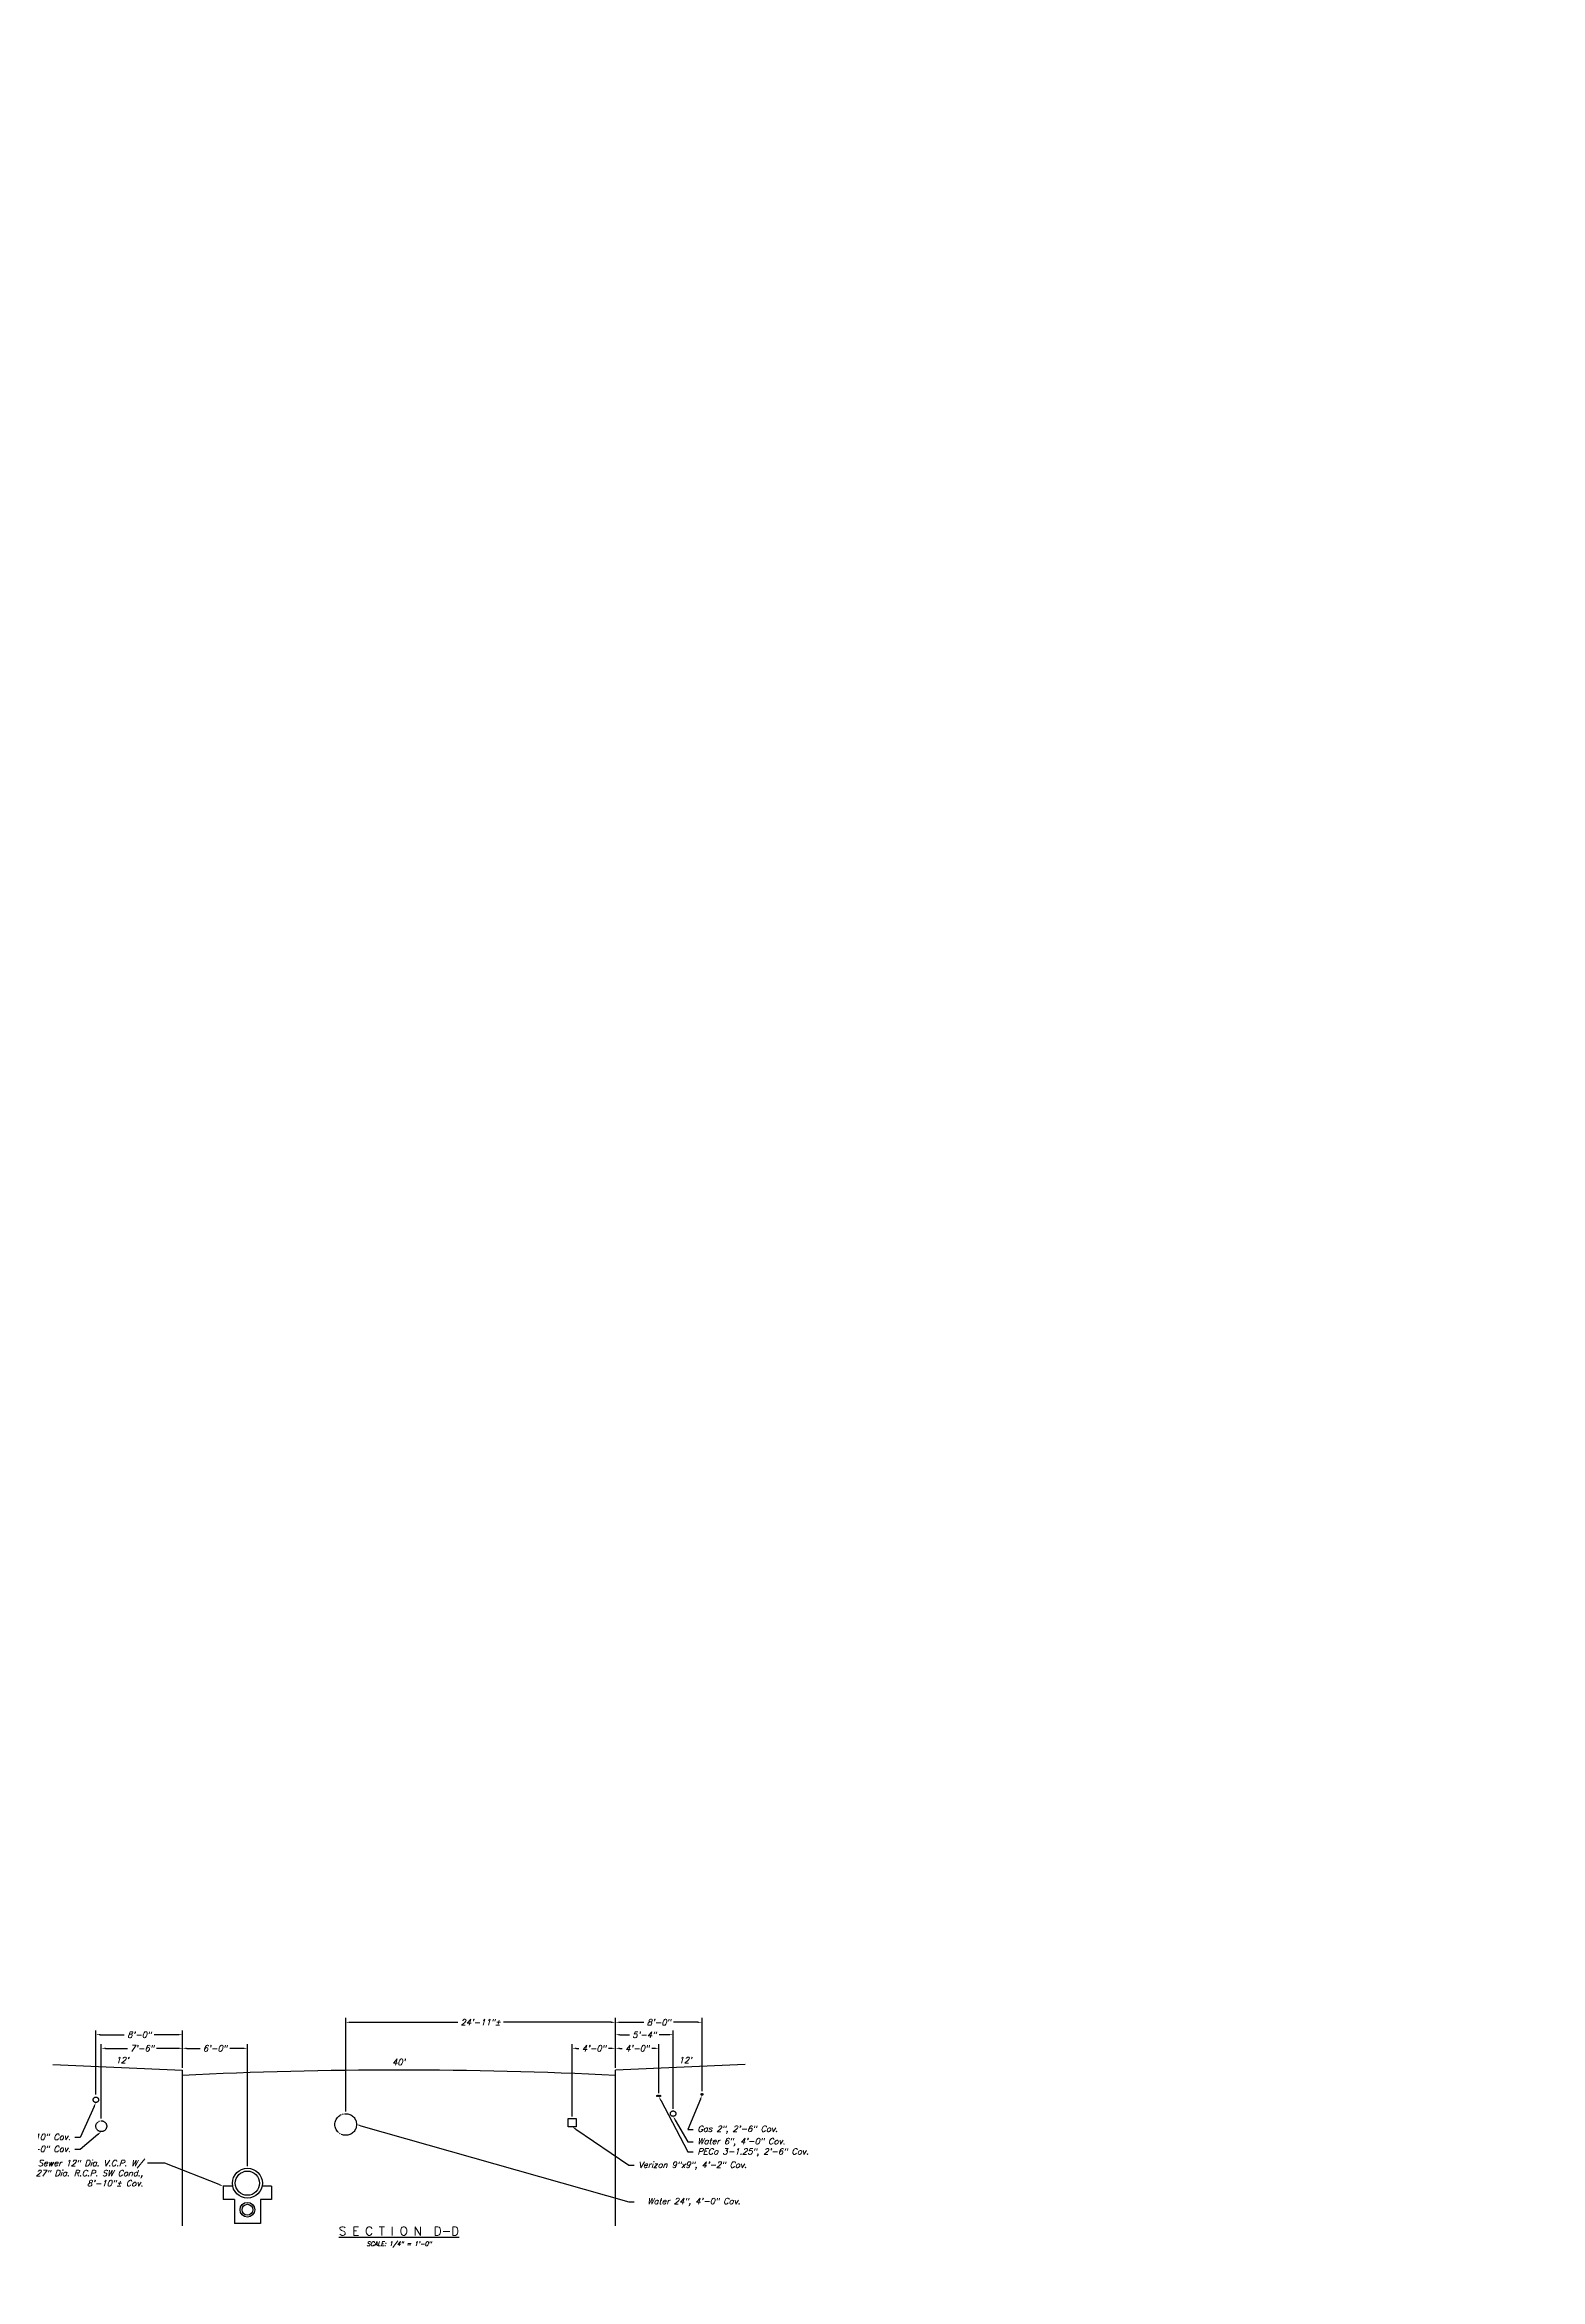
# Model space of a CAD drawing. Header units: feet. Extents: x 2726195 to 2731460, y 295075 to 297838.
# Drawn here: x 2727950.7 to 2728088.9, y 296759.2 to 296965.7 of the extents above; entities that cross this region are included whole.
import ezdxf
from ezdxf import colors
from ezdxf.entities.mleader import LeaderData, LeaderLine
from ezdxf.enums import TextEntityAlignment as Align
from ezdxf.math import Vec2, Vec3

# ---------------------------------------------------------------- set-up
doc = ezdxf.new("R2010")
doc.units = ezdxf.units.FT
doc.header["$MEASUREMENT"] = 0
for name, pattern in [('PWD-NGAS', [2.35, 2, -0.05, 0.1, -0.05, 0.1, -0.05]), ('PWD-SSWR', [3.3, 1.5, -0.15, 1.5, -0.15]), ('PWD-TELE', [1.5, 1, -0.05, 0.1, -0.05, 0.1, -0.05, 0.1, -0.05]), ('PWD-WATR', [2.2, 2, -0.05, 0.1, -0.05])]:
    doc.linetypes.add(name, pattern=pattern)
doc.layers.get('Defpoints').update_dxf_attribs({"color": 8})
for name, color, linetype in [('C-ANNO-SECTION-TXT', 1, 'Continuous'), ('C-EX-MISC', 7, 'Continuous'), ('EX-CURBLINE', 4, 'Continuous'), ('EX-TEXT-GAS', 51, 'Continuous'), ('EX-TEXT-PECO', 22, 'Continuous'), ('EX-TEXT-SEWER', 70, 'Continuous'), ('EX-TEXT-SEWER-W3', 70, 'Continuous'), ('EX-TEXT-VERIZON', 30, 'Continuous'), ('EX-TEXT-WATER', 151, 'Continuous'), ('EX-UTIL-GAS', 51, 'PWD-NGAS'), ('EX-UTIL-PECO', 22, 'PWD-TELE'), ('EX-UTIL-SEWER', 70, 'PWD-SSWR'), ('EX-UTIL-VERIZON', 30, 'PWD-TELE'), ('EX-UTIL-WATER', 151, 'PWD-WATR'), ('PROF-TEXT', 7, 'Continuous')]:
    doc.layers.add(name, color=color, linetype=linetype)
doc.styles.add('60', font='simplex.shx', dxfattribs={"oblique": 15, "height": 0.6})
doc.styles.add('EX-100', font='simplex.shx', dxfattribs={"oblique": 15, "height": 0.1})
doc.styles.add('q140', font='simplex.shx', dxfattribs={"oblique": 15, "height": 0.56})
doc.dimstyles.new('quarter scale', dxfattribs={"dimscale": 4, "dimtxt": 0.14, "dimasz": 0.1, "dimexe": 0.1, "dimexo": 0.05, "dimgap": 0.05, "dimtad": 1, "dimtih": 1, "dimtoh": 1, "dimdec": 0, "dimlfac": 12, "dimzin": 3, "dimdsep": 46, "dimlunit": 3, "dimtxsty": 'q140', "dimcen": 0.05, "dimadec": 0, "dimazin": 0, "dimtfac": 1, "dimtdec": 0, "dimtofl": 0, "dimtmove": 0, "dimatfit": 3, "dimfxl": 1, "dimtolj": 1, "dimtzin": 0, "dimarcsym": 0})

# ---------------------------------------------------------------- blocks, each defined once
blk = doc.blocks.new('*D381')
at = {"layer": 'C-EX-MISC', "color": 0, "lineweight": -2, "transparency": 16777216}
for p, q in [((2727955.95, 296774.09), (2727955.95, 296780.98)), ((2727963.45, 296778.78), (2727963.45, 296780.98))]:
    blk.add_line(p, q, dxfattribs=at)
at = {"layer": 'C-EX-MISC', "lineweight": -2, "transparency": 16777216}
for p, q in [((2727956.35, 296780.58), (2727958.36, 296780.58)), ((2727963.05, 296780.58), (2727961.04, 296780.58))]:
    blk.add_line(p, q, dxfattribs=at)
at = {"layer": 'C-EX-MISC', "transparency": 16777216}
for points in [[(2727956.35, 296780.65), (2727956.35, 296780.52), (2727955.95, 296780.58)], [(2727963.05, 296780.65), (2727963.05, 296780.52), (2727963.45, 296780.58)]]:
    blk.add_solid(points, dxfattribs=at)
at = {"layer": 'Defpoints', "color": 0, "transparency": 16777216}
for p in [(2727963.45, 296780.58), (2727963.45, 296778.58), (2727955.95, 296773.89)]:
    blk.add_point(p, dxfattribs=at)
at = {"layer": 'C-EX-MISC', "transparency": 16777216, "insert": (2727959.7, 296780.58), "char_height": 0.56, "attachment_point": 5, "style": 'q140'}
blk.add_mtext('\\A1;7\'-6"', dxfattribs=at)
blk = doc.blocks.new('*D382')
at = {"layer": 'C-EX-MISC', "color": 0, "lineweight": -2, "transparency": 16777216}
for p, q in [((2728003.45, 296778.78), (2728003.45, 296780.98)), ((2728007.45, 296776.44), (2728007.45, 296780.98))]:
    blk.add_line(p, q, dxfattribs=at)
at = {"layer": 'C-EX-MISC', "lineweight": -2, "transparency": 16777216}
for p, q in [((2728003.85, 296780.58), (2728004.08, 296780.58)), ((2728007.05, 296780.58), (2728006.81, 296780.58))]:
    blk.add_line(p, q, dxfattribs=at)
at = {"layer": 'C-EX-MISC', "transparency": 16777216}
for points in [[(2728003.85, 296780.65), (2728003.85, 296780.52), (2728003.45, 296780.58)], [(2728007.05, 296780.65), (2728007.05, 296780.52), (2728007.45, 296780.58)]]:
    blk.add_solid(points, dxfattribs=at)
at = {"layer": 'Defpoints', "color": 0, "transparency": 16777216}
for p in [(2728003.45, 296780.58), (2728003.45, 296778.58), (2728007.45, 296776.24)]:
    blk.add_point(p, dxfattribs=at)
at = {"layer": 'C-EX-MISC', "transparency": 16777216, "insert": (2728005.45, 296780.58), "char_height": 0.56, "attachment_point": 5, "style": 'q140'}
blk.add_mtext('\\A1;4\'-0"', dxfattribs=at)
blk = doc.blocks.new('*D383')
at = {"layer": 'C-EX-MISC', "color": 0, "lineweight": -2, "transparency": 16777216}
for p, q in [((2728003.45, 296778.78), (2728003.45, 296782.24)), ((2728008.78, 296775), (2728008.78, 296782.24))]:
    blk.add_line(p, q, dxfattribs=at)
at = {"layer": 'C-EX-MISC', "lineweight": -2, "transparency": 16777216}
for p, q in [((2728003.85, 296781.84), (2728004.74, 296781.84)), ((2728008.38, 296781.84), (2728007.49, 296781.84))]:
    blk.add_line(p, q, dxfattribs=at)
at = {"layer": 'C-EX-MISC', "transparency": 16777216}
for points in [[(2728003.85, 296781.91), (2728003.85, 296781.78), (2728003.45, 296781.84)], [(2728008.38, 296781.91), (2728008.38, 296781.78), (2728008.78, 296781.84)]]:
    blk.add_solid(points, dxfattribs=at)
at = {"layer": 'Defpoints', "color": 0, "transparency": 16777216}
for p in [(2728003.45, 296781.84), (2728003.45, 296778.58), (2728008.78, 296774.8)]:
    blk.add_point(p, dxfattribs=at)
at = {"layer": 'C-EX-MISC', "transparency": 16777216, "insert": (2728006.11, 296781.84), "char_height": 0.56, "attachment_point": 5, "style": 'q140'}
blk.add_mtext('\\A1;5\'-4"', dxfattribs=at)
blk = doc.blocks.new('A$C61AD5EC6')
at = {"layer": 'EX-UTIL-SEWER', "linetype": 'Continuous', "ltscale": 0.5}
for points in [[(-1.35, -0.28), (-2.24, -0.28)], [(-2.24, -0.28), (-2.24, -1.52)], [(-1.2, -1.52), (-2.24, -1.52)], [(-1.2, -1.52), (-1.2, -3.73)], [(2.24, -1.52), (1.2, -1.52)], [(1.2, -1.52), (1.2, -3.73)], [(2.24, -0.28), (1.35, -0.28)], [(2.24, -0.28), (2.24, -1.52)], [(1.2, -3.73), (-1.2, -3.73)]]:
    blk.add_lwpolyline(points, dxfattribs=at)
for centre, radius in [((0, 0), 1.38), ((0, 0), 1.12), ((0, -2.45), 0.68), ((0, -2.45), 0.5)]:
    blk.add_circle(centre, radius, dxfattribs=at)
blk = doc.blocks.new('*D395')
at = {"layer": 'C-EX-MISC', "color": 0, "lineweight": -2, "transparency": 16777216}
for p, q in [((2728003.45, 296778.78), (2728003.45, 296783.39)), ((2728011.45, 296776.61), (2728011.45, 296783.39))]:
    blk.add_line(p, q, dxfattribs=at)
at = {"layer": 'C-EX-MISC', "lineweight": -2, "transparency": 16777216}
for p, q in [((2728003.85, 296782.99), (2728006.07, 296782.99)), ((2728011.05, 296782.99), (2728008.82, 296782.99))]:
    blk.add_line(p, q, dxfattribs=at)
at = {"layer": 'C-EX-MISC', "transparency": 16777216}
for points in [[(2728003.85, 296783.05), (2728003.85, 296782.92), (2728003.45, 296782.99)], [(2728011.05, 296783.05), (2728011.05, 296782.92), (2728011.45, 296782.99)]]:
    blk.add_solid(points, dxfattribs=at)
at = {"layer": 'Defpoints', "color": 0, "transparency": 16777216}
for p in [(2728003.45, 296782.99), (2728003.45, 296778.58), (2728011.45, 296776.41)]:
    blk.add_point(p, dxfattribs=at)
at = {"layer": 'C-EX-MISC', "transparency": 16777216, "insert": (2728007.45, 296782.99), "char_height": 0.56, "attachment_point": 5, "style": 'q140'}
blk.add_mtext('\\A1;8\'-0"', dxfattribs=at)
blk = doc.blocks.new('*D396')
at = {"layer": 'C-EX-MISC', "color": 0, "lineweight": -2, "transparency": 16777216}
for p, q in [((2727999.45, 296774.29), (2727999.45, 296780.98)), ((2728003.45, 296778.78), (2728003.45, 296780.98))]:
    blk.add_line(p, q, dxfattribs=at)
at = {"layer": 'C-EX-MISC', "lineweight": -2, "transparency": 16777216}
for p, q in [((2727999.85, 296780.58), (2728000.08, 296780.58)), ((2728003.05, 296780.58), (2728002.81, 296780.58))]:
    blk.add_line(p, q, dxfattribs=at)
at = {"layer": 'C-EX-MISC', "transparency": 16777216}
for points in [[(2727999.85, 296780.65), (2727999.85, 296780.52), (2727999.45, 296780.58)], [(2728003.05, 296780.65), (2728003.05, 296780.52), (2728003.45, 296780.58)]]:
    blk.add_solid(points, dxfattribs=at)
at = {"layer": 'Defpoints', "color": 0, "transparency": 16777216}
for p in [(2727999.45, 296780.58), (2728003.45, 296778.58), (2727999.45, 296774.09)]:
    blk.add_point(p, dxfattribs=at)
at = {"layer": 'C-EX-MISC', "transparency": 16777216, "insert": (2728001.45, 296780.58), "char_height": 0.56, "attachment_point": 5, "style": 'q140'}
blk.add_mtext('\\A1;4\'-0"', dxfattribs=at)
blk = doc.blocks.new('*D397')
at = {"layer": 'C-EX-MISC', "color": 0, "lineweight": -2, "transparency": 16777216}
for p, q in [((2727963.45, 296778.78), (2727963.45, 296780.98)), ((2727969.45, 296769.7), (2727969.45, 296780.98))]:
    blk.add_line(p, q, dxfattribs=at)
at = {"layer": 'C-EX-MISC', "lineweight": -2, "transparency": 16777216}
for p, q in [((2727963.85, 296780.58), (2727965.08, 296780.58)), ((2727969.05, 296780.58), (2727967.82, 296780.58))]:
    blk.add_line(p, q, dxfattribs=at)
at = {"layer": 'C-EX-MISC', "transparency": 16777216}
for points in [[(2727963.85, 296780.65), (2727963.85, 296780.52), (2727963.45, 296780.58)], [(2727969.05, 296780.65), (2727969.05, 296780.52), (2727969.45, 296780.58)]]:
    blk.add_solid(points, dxfattribs=at)
at = {"layer": 'Defpoints', "color": 0, "transparency": 16777216}
for p in [(2727963.45, 296780.58), (2727963.45, 296778.58), (2727969.45, 296769.5)]:
    blk.add_point(p, dxfattribs=at)
at = {"layer": 'C-EX-MISC', "transparency": 16777216, "insert": (2727966.45, 296780.58), "char_height": 0.56, "attachment_point": 5, "style": 'q140'}
blk.add_mtext('\\A1;6\'-0"', dxfattribs=at)
blk = doc.blocks.new('*D398')
at = {"layer": 'C-EX-MISC', "color": 0, "lineweight": -2, "transparency": 16777216}
for p, q in [((2727955.45, 296776.31), (2727955.45, 296782.24)), ((2727963.45, 296778.78), (2727963.45, 296782.24))]:
    blk.add_line(p, q, dxfattribs=at)
at = {"layer": 'C-EX-MISC', "lineweight": -2, "transparency": 16777216}
for p, q in [((2727955.85, 296781.84), (2727958.07, 296781.84)), ((2727963.05, 296781.84), (2727960.82, 296781.84))]:
    blk.add_line(p, q, dxfattribs=at)
at = {"layer": 'C-EX-MISC', "transparency": 16777216}
for points in [[(2727955.85, 296781.91), (2727955.85, 296781.78), (2727955.45, 296781.84)], [(2727963.05, 296781.91), (2727963.05, 296781.78), (2727963.45, 296781.84)]]:
    blk.add_solid(points, dxfattribs=at)
at = {"layer": 'Defpoints', "color": 0, "transparency": 16777216}
for p in [(2727963.45, 296781.84), (2727963.45, 296778.58), (2727955.45, 296776.11)]:
    blk.add_point(p, dxfattribs=at)
at = {"layer": 'C-EX-MISC', "transparency": 16777216, "insert": (2727959.45, 296781.84), "char_height": 0.56, "attachment_point": 5, "style": 'q140'}
blk.add_mtext('\\A1;8\'-0"', dxfattribs=at)
blk = doc.blocks.new('*D399')
at = {"layer": 'C-EX-MISC', "color": 0, "lineweight": -2, "transparency": 16777216}
for p, q in [((2727978.53, 296774.74), (2727978.53, 296783.39)), ((2728003.45, 296778.78), (2728003.45, 296783.39))]:
    blk.add_line(p, q, dxfattribs=at)
at = {"layer": 'C-EX-MISC', "lineweight": -2, "transparency": 16777216}
for p, q in [((2727978.93, 296782.99), (2727988.88, 296782.99)), ((2728003.05, 296782.99), (2727993.1, 296782.99))]:
    blk.add_line(p, q, dxfattribs=at)
at = {"layer": 'C-EX-MISC', "transparency": 16777216}
for points in [[(2727978.93, 296783.05), (2727978.93, 296782.92), (2727978.53, 296782.99)], [(2728003.05, 296783.05), (2728003.05, 296782.92), (2728003.45, 296782.99)]]:
    blk.add_solid(points, dxfattribs=at)
at = {"layer": 'Defpoints', "color": 0, "transparency": 16777216}
for p in [(2727978.53, 296782.99), (2728003.45, 296778.58), (2727978.53, 296774.54)]:
    blk.add_point(p, dxfattribs=at)
at = {"layer": 'C-EX-MISC', "transparency": 16777216, "insert": (2727990.99, 296782.99), "char_height": 0.56, "attachment_point": 5, "style": 'q140'}
blk.add_mtext('\\A1;24\'-11"%%P', dxfattribs=at)

msp = doc.modelspace()

# ---------------------------------------------------------------- linework, layer by layer
at = {"layer": 'EX-CURBLINE'}
for points in [[(2727951.457, 296779.076), (2727963.447, 296778.575)], [(2728015.436, 296779.076), (2728003.447, 296778.575)], [(2727963.447, 296764.176), (2727963.447, 296778.575)], [(2728003.447, 296764.176), (2728003.447, 296778.575)]]:
    msp.add_lwpolyline(points, dxfattribs=at)
msp.add_arc((2727983.447, 296378.325), 400.25, 87.13581, 92.86419, dxfattribs=at)
at = {"layer": 'EX-UTIL-GAS'}
for centre, radius in [((2727955.447, 296775.826), 0.25), ((2728011.447, 296776.326), 0.0833)]:
    msp.add_circle(centre, radius, dxfattribs=at)
at = {"layer": 'EX-UTIL-PECO'}
for centre in [(2728007.315, 296776.19), (2728007.447, 296776.19), (2728007.574, 296776.19)]:
    msp.add_circle(centre, 0.0521, dxfattribs=at)
at = {"layer": 'EX-UTIL-VERIZON'}
msp.add_lwpolyline([(2727999.072, 296773.339), (2727999.072, 296774.089), (2727999.822, 296774.089), (2727999.822, 296773.339)], close=True, dxfattribs=at)
at = {"layer": 'EX-UTIL-WATER'}
for centre, radius in [((2727978.53, 296773.545), 1), ((2728008.78, 296774.548), 0.25), ((2727955.947, 296773.388), 0.5)]:
    msp.add_circle(centre, radius, dxfattribs=at)

# ---------------------------------------------------------------- block references
at = {"layer": 'EX-UTIL-SEWER', "linetype": 'Continuous', "ltscale": 0.5}
msp.add_blockref('A$C61AD5EC6', (2727969.447, 296768.122), dxfattribs=at)

# ---------------------------------------------------------------- texts
at = {"layer": 'C-ANNO-SECTION-TXT', "style": 'q140'}
msp.add_text('%%US E C T I O N  D-D', height=0.8, rotation=359.98451, dxfattribs=at).set_placement((2727983.447, 296763.703), align=Align.MIDDLE_CENTER)
at = {"layer": 'C-ANNO-SECTION-TXT', "style": 'q140', "oblique": 15}
msp.add_text('SCALE: 1/4" = 1\'-0"', height=0.4, rotation=359.98451, dxfattribs=at).set_placement((2727983.447, 296762.521), align=Align.MIDDLE_CENTER)
at = {"layer": 'PROF-TEXT', "char_height": 0.56, "width": 1.55439, "attachment_point": 5, "style": '60'}
for s, insert in [("12'", (2727957.877, 296779.492)), ("40'", (2727983.42, 296779.319)), ("12'", (2728009.897, 296779.49))]:
    msp.add_mtext(s, dxfattribs=dict(at, insert=insert))

# ---------------------------------------------------------------- dimensions: what is measured, and where the dimension line sits
at = {"layer": 'C-EX-MISC'}
dim = msp.add_linear_dim(base=(2727978.53, 296782.987), p1=(2728003.447, 296778.575), p2=(2727978.53, 296774.545), text='<>%%P', dimstyle='quarter scale', override={"dimtad": 0, "dimclrd": 256, "dimclrt": 256}, dxfattribs=at)
dim.commit()
dim.dimension.update_dxf_attribs({"geometry": '*D399', "text_midpoint": (2727990.988, 296782.987), "dimtype": 160})
for base, p1, p2, picture, middle in [((2728003.447, 296782.987), (2728011.447, 296776.409), (2728003.447, 296778.575), '*D395', (2728007.447, 296782.987)), ((2727963.447, 296780.585), (2727969.447, 296769.497), (2727963.447, 296778.575), '*D397', (2727966.447, 296780.585)), ((2727999.447, 296780.585), (2728003.447, 296778.575), (2727999.447, 296774.089), '*D396', (2728001.447, 296780.585)), ((2728003.447, 296781.843), (2728008.78, 296774.798), (2728003.447, 296778.575), '*D383', (2728006.113, 296781.843)), ((2728003.447, 296780.585), (2728007.447, 296776.242), (2728003.447, 296778.575), '*D382', (2728005.447, 296780.585))]:
    dim = msp.add_linear_dim(base=base, p1=p1, p2=p2, dimstyle='quarter scale', override={"dimtad": 0, "dimclrd": 256, "dimclrt": 256}, dxfattribs=at)
    dim.commit()
    dim.dimension.update_dxf_attribs({"geometry": picture, "text_midpoint": middle})
for base, p1, picture, middle in [((2727963.447, 296781.843), (2727955.447, 296776.109), '*D398', (2727959.447, 296781.843)), ((2727963.447, 296780.585), (2727955.947, 296773.888), '*D381', (2727959.697, 296780.585))]:
    dim = msp.add_linear_dim(base=base, p1=p1, p2=(2727963.447, 296778.575), dimstyle='quarter scale', override={"dimtad": 0, "dimclrd": 256, "dimclrt": 256}, dxfattribs=at)
    dim.commit()
    dim.dimension.update_dxf_attribs({"geometry": picture, "text_midpoint": middle, "dimtype": 160})

# ---------------------------------------------------------------- leaders
at = {"layer": 'EX-TEXT-GAS'}
ml = msp.add_multileader_mtext('Standard', dxfattribs=at)
ml.set_content('Gas 6", 2\'-10" Cov.', color=256, style='EX-100')
ml.set_leader_properties(color=256, linetype='ByLayer', lineweight=-1)
ml.build(insert=Vec2(0, 0))
ml.multileader.update_dxf_attribs({"dogleg_length": 0.005, "arrow_head_size": 0.4, "scale": 20})
ctx = ml.context
ctx.base_point, ctx.scale, ctx.char_height, ctx.arrow_head_size, ctx.landing_gap_size, ctx.plane_origin = Vec3(2727944.139, 296772.342), 20, 0.56, 0.4, 0.4, Vec3(2727965.492, 296965.222)
ctx.text_align_type = 2
notes = []
notes.append((ctx, [(0, (1, 1, 0), (2727954.003, 296772.342), (-1, 0), 0.5, [(0, [(2727955.447, 296775.576)], 0, [])])]))
ctx.mtext.insert, ctx.mtext.rotation, ctx.mtext.alignment, ctx.mtext.flow_direction = Vec3(2727953.103, 296772.675), 0.6204318, 3, 5
ml = msp.add_multileader_mtext('Standard', dxfattribs=at)
ml.set_content('Gas 2", 2\'-6" Cov.', color=256, style='EX-100')
ml.set_leader_properties(color=256, linetype='ByLayer', lineweight=-1)
ml.build(insert=Vec2(0, 0))
ml.multileader.update_dxf_attribs({"dogleg_length": 0.005, "arrow_head_size": 0.4, "scale": 20})
ctx = ml.context
ctx.base_point, ctx.scale, ctx.char_height, ctx.arrow_head_size, ctx.landing_gap_size, ctx.plane_origin = Vec3(2728010.627, 296773.098), 20, 0.56, 0.4, 0.4, Vec3(2728022.115, 296964.222)
notes.append((ctx, [(1, (1, 1, 0), (2728010.127, 296773.098), (1, 0), 0.5, [(0, [(2728011.447, 296776.242)], 0, [])])]))
ctx.mtext.insert, ctx.mtext.rotation, ctx.mtext.flow_direction = Vec3(2728011.027, 296773.431), 0.6204318, 5
at = {"layer": 'EX-TEXT-PECO'}
ml = msp.add_multileader_mtext('Standard', dxfattribs=at)
ml.set_content('PECo 3-1.25", 2\'-6" Cov.', color=256, style='EX-100')
ml.set_leader_properties(color=256, linetype='ByLayer', lineweight=-1)
ml.build(insert=Vec2(0, 0))
ml.multileader.update_dxf_attribs({"dogleg_length": 0.005, "arrow_head_size": 0.4, "scale": 20})
ctx = ml.context
ctx.base_point, ctx.scale, ctx.char_height, ctx.arrow_head_size, ctx.landing_gap_size, ctx.plane_origin = Vec3(2728010.627, 296771.004), 20, 0.56, 0.4, 0.4, Vec3(2728031.613, 296963.786)
notes.append((ctx, [(1, (1, 1, 0), (2728010.127, 296771.004), (1, 0), 0.5, [(0, [(2728007.447, 296776.138)], 0, [])])]))
ctx.mtext.insert, ctx.mtext.rotation, ctx.mtext.flow_direction = Vec3(2728011.027, 296771.338), 0.6204318, 5
at = {"layer": 'EX-TEXT-SEWER'}
ml = msp.add_multileader_mtext('Standard', dxfattribs=at)
ml.set_content('{\\Fromans|c0;\\Q17;Sewer 12" Dia. V.C.P. W/\\P27" Dia. R.C.P. SW Cond.,\\P8\'-10"%%P Cov.}', color=256, style='EX-100')
ml.set_leader_properties(color=256, linetype='ByLayer', lineweight=-1)
ml.build(insert=Vec2(0, 0))
ml.multileader.update_dxf_attribs({"dogleg_length": 0.005, "arrow_head_size": 0.4, "scale": 20})
ctx = ml.context
ctx.base_point, ctx.scale, ctx.char_height, ctx.arrow_head_size, ctx.landing_gap_size, ctx.plane_origin = Vec3(2727948.076, 296769.984), 20, 0.56, 0.4, 0.4, Vec3(2727907.078, 296982.247)
ctx.text_align_type = 2
notes.append((ctx, [(0, (1, 1, 0), (2727961.828, 296769.984), (-1, 0), 1.626, [(0, [(2727967.203, 296767.845)], 0, [])])]))
ctx.mtext.insert, ctx.mtext.rotation, ctx.mtext.alignment, ctx.mtext.flow_direction = Vec3(2727959.802, 296770.264), 0.6204318, 3, 5
at = {"layer": 'EX-TEXT-SEWER-W3'}
ml = msp.add_multileader_mtext('Standard', dxfattribs=at)
ml.set_content('{\\Fromans|c0;\\Q17;Sewer 12" Dia. V.C.P. W/ 48" Dia. R.C.P. SW Cond., 6\'-0"%%P Cov.}', color=256, style='EX-100')
ml.set_leader_properties(color=256, linetype='ByLayer', lineweight=-1)
ml.build(insert=Vec2(0, 0))
ml.multileader.update_dxf_attribs({"dogleg_length": 0.1, "arrow_head_size": 2.8, "scale": 20})
ctx = ml.context
ctx.base_point, ctx.scale, ctx.char_height, ctx.arrow_head_size, ctx.plane_origin, ctx.plane_x_axis, ctx.plane_y_axis = Vec3(2729255.931, 296993.065), 20, 2.8, 2.8, Vec3(2729402.76, 296789.927), Vec3(0.8801812, -0.4746378), Vec3(0.4746378, 0.8801812)
ctx.text_align_type = 2
notes.append((ctx, [(1, (1, 1, 0), (2729330.393, 296952.911), (-0.8801812, 0.4746378), 4.68, [(0, [(2729333.219, 296864.336)], 0, [])])]))
ctx.mtext.insert, ctx.mtext.text_direction, ctx.mtext.rotation, ctx.mtext.width, ctx.mtext.defined_height, ctx.mtext.alignment, ctx.mtext.flow_direction = Vec3(2729325.304, 296957.549), Vec3(0.8801812, -0.4746378), 0.1258793, 77.13793, 9.043, 3, 5
at = {"layer": 'EX-TEXT-VERIZON'}
ml = msp.add_multileader_mtext('Standard', dxfattribs=at)
ml.set_content('Verizon 9"x9", 4\'-2" Cov.', color=256, style='EX-100')
ml.set_leader_properties(color=256, linetype='ByLayer', lineweight=-1)
ml.build(insert=Vec2(0, 0))
ml.multileader.update_dxf_attribs({"dogleg_length": 0.005, "arrow_head_size": 0.4, "scale": 20})
ctx = ml.context
ctx.base_point, ctx.scale, ctx.char_height, ctx.arrow_head_size, ctx.landing_gap_size, ctx.plane_origin = Vec3(2728005.171, 296769.774), 20, 0.56, 0.4, 0.4, Vec3(2728030.679, 296961.239)
notes.append((ctx, [(1, (1, 1, 0), (2728004.671, 296769.774), (1, 0), 0.5, [(0, [(2727999.447, 296773.339)], 0, [])])]))
ctx.mtext.insert, ctx.mtext.rotation, ctx.mtext.flow_direction = Vec3(2728005.571, 296770.107), 0.6204318, 5
at = {"layer": 'EX-TEXT-WATER'}
ml = msp.add_multileader_mtext('Standard', dxfattribs=at)
ml.set_content('Water 12", 5\'-0" Cov.', color=256, style='EX-100')
ml.set_leader_properties(color=256, linetype='ByLayer', lineweight=-1)
ml.build(insert=Vec2(0, 0))
ml.multileader.update_dxf_attribs({"dogleg_length": 0.005, "arrow_head_size": 0.4, "scale": 20})
ctx = ml.context
ctx.base_point, ctx.scale, ctx.char_height, ctx.arrow_head_size, ctx.landing_gap_size, ctx.plane_origin = Vec3(2727943.389, 296771.232), 20, 0.56, 0.4, 0.4, Vec3(2727966.103, 296964.786)
ctx.text_align_type = 2
notes.append((ctx, [(0, (1, 1, 0), (2727954.003, 296771.232), (-1, 0), 0.5, [(0, [(2727955.947, 296772.888)], 0, [])])]))
ctx.mtext.insert, ctx.mtext.rotation, ctx.mtext.alignment, ctx.mtext.flow_direction = Vec3(2727953.103, 296771.565), 0.6204318, 3, 5
ml = msp.add_multileader_mtext('Standard', dxfattribs=at)
ml.set_content('Water 24", 4\'-0" Cov.', color=256, style='EX-100')
ml.set_leader_properties(color=256, linetype='ByLayer', lineweight=-1)
ml.build(insert=Vec2(0, 0))
ml.multileader.update_dxf_attribs({"dogleg_length": 0.005, "arrow_head_size": 0.4, "scale": 20})
ctx = ml.context
ctx.base_point, ctx.scale, ctx.char_height, ctx.arrow_head_size, ctx.landing_gap_size, ctx.plane_origin = Vec3(2728005.171, 296766.415), 20, 0.56, 0.4, 0.4, Vec3(2727966.103, 296963.786)
ctx.text_align_type = 2
notes.append((ctx, [(1, (1, 1, 0), (2728004.671, 296766.415), (1, 0), 0.5, [(0, [(2727979.53, 296773.545)], 0, [])])]))
ctx.mtext.insert, ctx.mtext.rotation, ctx.mtext.alignment, ctx.mtext.flow_direction = Vec3(2728014.991, 296766.748), 0.6204318, 3, 5
ml = msp.add_multileader_mtext('Standard', dxfattribs=at)
ml.set_content('Water 6", 4\'-0" Cov.', color=256, style='EX-100')
ml.set_leader_properties(color=256, linetype='ByLayer', lineweight=-1)
ml.build(insert=Vec2(0, 0))
ml.multileader.update_dxf_attribs({"dogleg_length": 0.005, "arrow_head_size": 0.4, "scale": 20})
ctx = ml.context
ctx.base_point, ctx.scale, ctx.char_height, ctx.arrow_head_size, ctx.landing_gap_size, ctx.plane_origin = Vec3(2728010.627, 296771.946), 20, 0.56, 0.4, 0.4, Vec3(2728031.613, 296964.786)
notes.append((ctx, [(1, (1, 1, 0), (2728010.127, 296771.946), (1, 0), 0.5, [(0, [(2728008.78, 296774.298)], 0, [])])]))
ctx.mtext.insert, ctx.mtext.rotation, ctx.mtext.flow_direction = Vec3(2728011.027, 296772.28), 0.6204318, 5
for ctx, leaders in notes:
    for number, flags, end, landing, length, lines in leaders:
        leader = LeaderData()
        leader.index, (leader.has_last_leader_line, leader.has_dogleg_vector, leader.attachment_direction) = number, flags
        leader.last_leader_point, leader.dogleg_vector, leader.dogleg_length = Vec3(end), Vec3(landing), length
        for number, points, colour, breaks in lines:
            line = LeaderLine()
            line.index, line.vertices, line.color, line.breaks = number, Vec3.list(points), colors.encode_raw_color(colour), breaks
            leader.lines.append(line)
        ctx.leaders.append(leader)

doc.saveas('drawing.dxf')
